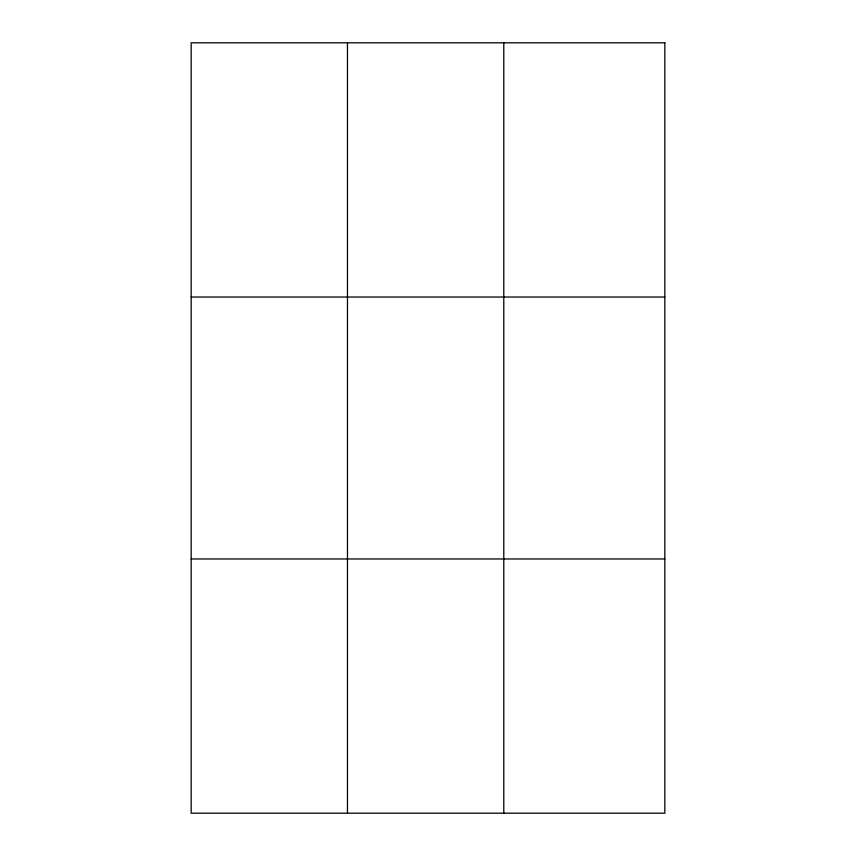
<?xml version="1.0" encoding="UTF-8"?>
<svg xmlns="http://www.w3.org/2000/svg" width="856" height="856" viewBox="0 0 856 856"><rect width="100%" height="100%" fill="white"/><g stroke="black" fill="none" stroke-linecap="round" stroke-linejoin="round"><path stroke-width="1.28" d="M347.472 42.8L347.472 813.2M503.788 42.8L503.788 813.2M191.156 297.032L664.845 297.032M191.156 558.968L664.845 558.968M664.845 42.8L664.845 813.2L191.156 813.2L191.156 42.8L664.845 42.8"/></g></svg>
